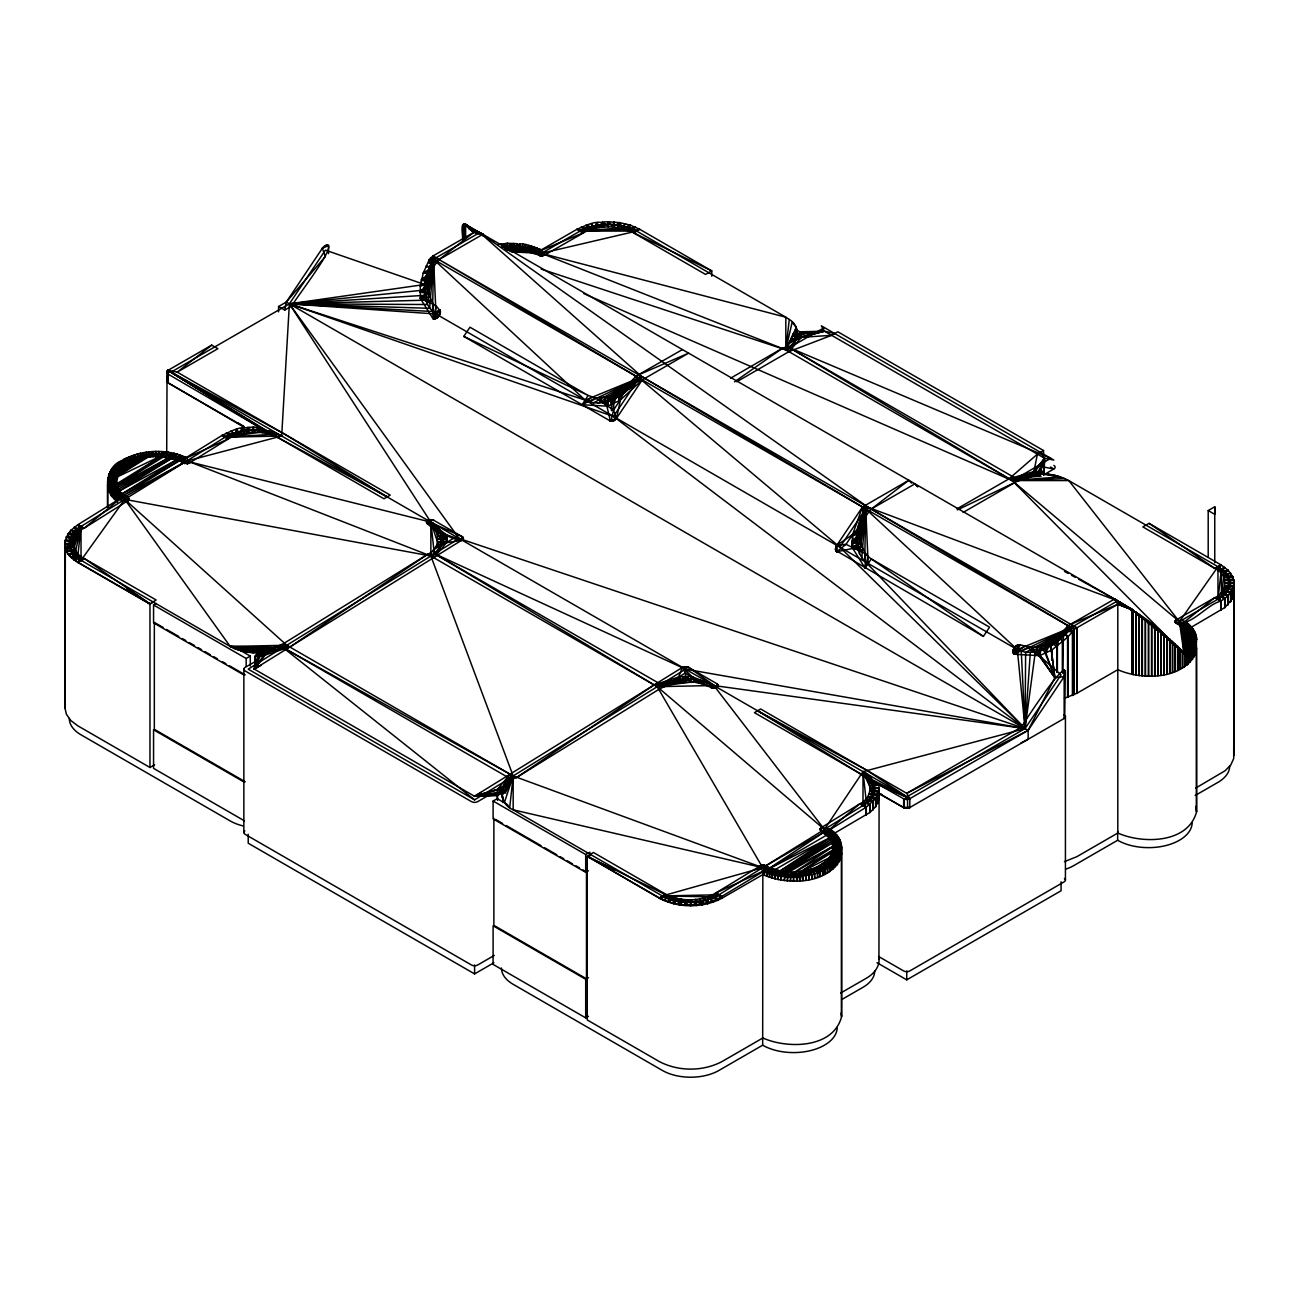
<?xml version="1.0" encoding="UTF-8"?>
<svg xmlns="http://www.w3.org/2000/svg" width="1299" height="1299" viewBox="0 0 1299 1299"><rect width="100%" height="100%" fill="white"/><g stroke="black" fill="none" stroke-linecap="round" stroke-linejoin="round"><path stroke-width="1.5" d="M154.597 764.819L149.97 767.482L77.745 725.784L70.747 720.458L66.395 714.255L64.95 707.955L64.95 544.59L70.195 544.492M906.734 796.888L1025.057 728.577L1017.328 649.614L865.735 508.883L641.787 376.613L639.043 377.993C627.19 393.678 605.383 409.656 585.199 400.124L433.59 259.378L424.627 284.513L325.399 250.122L289.385 303.836L281.672 436.009C264.298 426.884 242.085 427.517 225.068 437.211L81.025 526.452C66.428 532.785 66.005 554.251 81.025 560.324L230.215 646.464C247.589 655.589 269.802 654.956 286.803 645.262L459.148 538.484L1025.057 728.577L1061.072 674.863L1035.271 652.13L1025.625 652.407L1017.328 649.614L435.993 313.985C417.693 301.53 423.036 271.864 435.993 257.803L479.737 232.553L868.138 507.292L1071.188 627.498L1117.66 600.852L1129.221 608.208M77.583 558.05L81.025 526.452L69.643 546.765L69.643 540.514L81.025 526.452L81.025 560.324L124.753 499.368L430.862 556.021L657.213 686.7L824.41 829.412C867.618 863.51 786.431 887.948 762.675 867.667L513.17 775.958L282.873 647.422L230.215 646.464L124.753 499.368C110.61 493.62 107.46 473.372 120.986 465.058M149.97 767.482L149.97 603.824L84.208 558.473C70.584 553.033 70.974 533.84 84.208 528.173L128.926 500.066M166.694 453.676L167.019 380.104L166.71 381.305M590.331 854.807L587.245 856.593L587.245 1019.959L659.275 1061.543C678.435 1071.626 702.873 1071.626 722.033 1061.543L762.838 1037.982C787.779 1049.105 833.341 1048.423 841.557 1016.76L841.557 853.411C833.309 885.057 787.811 885.756 762.838 874.617L722.033 898.177C702.873 908.277 678.435 908.277 659.275 898.177L587.245 856.285L593.432 852.469L665.348 893.988C680.871 902.188 700.762 901.62 715.96 892.916L761.376 865.199M685.515 666.647L688.6 667.394L716.886 683.729L716.886 687.285L712.014 687.934L703.327 684.183L694.738 682.235L676.292 682.625L682.43 667.394L683.842 666.842M1183.162 624.121L1184.087 654.063C1197.077 645.895 1192.563 626.914 1179.395 621.653L1012.197 480.565L785.83 349.869L785.83 317.2L636.64 231.076C619.347 221.983 597.345 221.983 580.052 231.076L541.472 253.337L511.384 251.892M835.679 550.37L983.375 636.396L989.562 627.19L871.337 558.943L865.053 568.085L852.582 548.113L852.582 534.538L862.487 507L908.78 480.273L911.671 483.114M1065.635 634.123L1071.188 627.498L1030.318 652.65L1025.057 728.577L685.515 669.164L513.17 775.958C498.443 782.307 498.004 803.708 513.17 809.813L662.36 895.953C679.734 905.094 701.947 904.445 718.948 894.767L863.007 805.51L863.007 771.638L1025.057 728.577L1035.271 652.13L1071.188 627.498C1062.29 639.189 1049.933 649.127 1035.271 652.13M1064.433 861.627L1076.806 856.707L1117.806 833.032L1117.806 604.327L1114.574 599.066L1068.087 625.712L1059.27 635.243L1045.63 644.288L1031.991 647.714L1019.504 644.71L1016.159 645.798M1117.806 833.032C1142.795 844.171 1188.26 843.473 1196.541 811.826L1196.541 648.461C1188.309 680.108 1142.763 680.806 1117.806 669.683L1076.806 693.341L1064.433 698.277M1195.6 788.136L1225.054 770.778L1230.786 764.965L1233.709 758.486L1234.05 592.117L1232.459 598.742L1225.054 607.412L1190.501 627.709M1013.707 653.787L1013.512 649.175M806.111 880.072L806.176 870.541C818.354 868.008 834.802 859.386 832.497 844.642C832.318 836.767 822.251 834.77 820.14 828.973M1060.942 638.653L1071.188 627.498L1025.625 652.407L1025.057 728.577L864.696 560.989L865.735 508.883L868.138 507.292L1117.66 600.852L1120.826 603.386M436.042 318.482C442.699 315.348 439.143 306.694 433.428 304.323C424.854 290.911 428.508 270.403 439.192 259.524L482.822 234.34L484.089 236.028L466.179 225.263C459.229 220.099 463.499 237.279 462.574 239.633M435.603 318.661C427.744 321.324 442.342 303.544 440.199 313.286M1184.818 625.468L1184.087 654.063L1186.328 652.066M166.873 371.482L167.977 370.377L177.232 372.147L390.22 495.114L387.134 496.9L278.684 437.99C263.161 429.774 243.254 430.342 228.056 439.046L189.573 462.899L186.325 457.508C166.012 448.48 141.104 449.47 121.765 460.577C101.566 468.225 104.326 501.69 127.838 501.138L127.935 497.517C106.81 488.375 119.281 461.518 138.246 459.521C154.695 453.205 171.955 458.401 187.397 463.646M109.278 476.408L109.278 473.697L118.42 473.469L111.211 470.254L119.329 472.008L111.308 470.092L120.385 470.579L112.623 468.354L121.603 469.199L115.611 465.188L122.95 467.867L117.446 463.613L126.084 465.367L119.622 461.989L127.838 464.198L123.86 459.359L129.721 463.11L126.279 458.109L131.702 462.087L128.828 456.956L133.797 461.145L129.072 456.858L135.973 460.284L131.735 455.819L138.246 459.521L137.109 454.114L140.584 458.839L137.385 454.049L142.987 458.238L143.052 452.766L145.456 457.751L146.121 452.279L147.956 457.345L149.206 451.89L150.489 457.037L152.34 451.646L153.055 456.826L152.632 451.63L155.62 456.728L155.766 451.5L158.186 456.728L158.9 451.5L160.751 456.826L164.843 451.841L163.284 457.021L167.912 452.198L165.785 457.313L170.916 452.669L168.253 457.703L173.871 453.27L170.656 458.206L174.131 453.335L172.994 458.791L176.989 454.049L175.268 459.456L182.185 455.738L177.443 460.236L182.412 455.819L179.538 461.08L228.056 439.046L222.194 435.311L186.325 457.508L181.519 462.022M793.397 881.047L793.543 872.051L806.176 870.541L811.794 874.73L820.335 871.824L829.558 866.79L837.855 858.688L841.167 851.202L841.557 847.614L832.838 847.711L841.557 847.435C841.476 836.978 830.629 825.125 820.254 828.713M862.974 775.584L878.562 784.32L870.346 788.428L879.082 788.412L875.591 798.625L866.287 807.166L830.434 829.379L821.228 831.263L821.325 827.642L859.808 803.789C873.042 798.138 873.431 778.929 859.808 773.49L757.528 710.748L754.443 712.664L878.562 784.32L909.82 798.674L1028.142 730.363L1064.157 676.649C1073.153 647.389 1020.056 727.749 1021.972 726.791L906.734 793.332L760.629 708.978L757.528 710.748L866.092 769.869L909.82 798.674L909.82 807.588L903.958 807.751L878.66 793.38L882.33 795.053M1175.059 621.36L1175.692 622.984M1181.181 652.066C1192.336 644.418 1187.676 627.985 1176.196 623.374L1176.309 619.867L1214.792 597.654C1228.172 592.49 1228.172 573.573 1214.792 568.426L1149.03 523.335L1142.86 526.907L1214.792 568.426L1221.255 565.033L1228.253 570.375L1232.605 576.561L1234.05 582.878L1234.05 755.466M682.43 349.577L635.942 376.207L627.125 385.754L613.485 394.782L613.209 409.867M909.154 807.897L1064.157 718.477L1064.157 670.268L1065.342 672.021L1064.157 676.649L1054.885 677.688L1045.338 653.446L1045.63 644.288L1045.922 653.186L1054.885 677.688L1028.142 730.363L1028.142 739.261L1020.998 742.979M436.464 318.255L432.908 318.596L433.428 304.323L420.438 298.608L420.259 286.218L423.198 273.277L429.271 259.621L432.713 256.13L473.713 232.456L483.748 235.346L466.179 225.263M427.176 520.818L462.233 536.698L462.233 540.27C457.865 543.112 408.552 518.204 433.947 520.363L462.525 536.877L463.321 539.215L254.393 669.034L255.481 655.443L263.161 649.971L276.33 647.032L283.815 643.427L427.663 554.3C442.91 547.496 438.77 528.271 427.436 520.607M835.566 549.98L836.767 545.369L862.487 507L871.337 509.013L914.967 483.829L917.841 486.687M253.662 426.981L253.37 432.21C245.511 422.159 231.401 431.349 222.194 435.311L231.677 437.081L226.578 432.94L235.541 435.441L236.126 429.433L239.73 434.126L241.614 428.183L244.147 433.135L242.166 428.085L248.71 432.502L247.865 427.306L259.93 427.16L384.033 498.816L387.134 496.9L284.757 434.223L167.977 370.377L166.71 372.504M717.405 686.944L692.075 676.649L685.791 676.47L685.515 681.715L683.469 676.6L680.855 681.991L678.955 676.925L685.515 672.866C687.236 675.009 724.079 696.264 716.886 683.729M1012.976 651.578L1014.633 647.308L1017.88 644.889M1062.874 673.207L1063.459 631.2L1072.422 631.769L1074.273 629.284L1117.806 604.327C1145.637 613.16 1166.096 636.526 1187.221 655.865L1187.221 664.779M427.582 523.935L428.378 520.071M107.606 484.933L108.499 479.688M498.037 244.407L504.191 243.692L505.473 248.677C519.389 244.618 531.794 256.098 544.557 255.124L586.645 231.076L599.115 227.536L608.338 226.822L608.63 221.788L619.558 222.616L630.275 225.133L639.514 229.176L711.755 270.874L711.755 276.216M1187.221 655.865L1194.041 648.298L1196.541 639.546L1187.806 639.465L1196.541 639.384C1197.093 629.398 1183.373 615.645 1175.043 621.848C1189.77 628.619 1206.933 603.824 1221.06 601.161L1228.253 595.705L1233.628 586.547L1234.05 583.202L1225.314 583.04L1233.709 579.857L1233.709 595.121M864.696 560.989C850.813 546.603 855.895 520.704 868.138 507.292M983.375 636.396L871.337 558.943C855.051 547.999 859.435 521.24 871.337 509.013L908.78 480.273M436.902 317.995L438.818 316.144L435.181 318.791L439.419 315.219L439.793 310.006L439.419 315.219L434.353 318.921M861.789 557.823L865.735 508.883L839.852 547.139L1025.057 728.577L1021.274 651.384L1071.188 627.498L1055.99 642.664M158.186 456.728L158.624 451.5M501.479 793.251L497.273 795.67L474.59 796.303L254.393 669.164L255.481 656.076L258.29 654.452M796.547 880.998L796.547 877.166L793.543 872.051L790.977 872.051L790.555 880.998M1043.99 474.687L1044.607 460.073M1186.328 626.865L1184.087 654.063L1187.676 650.62M1150.281 624.105L1148.673 621.62L1148.527 623.309L1148.381 621.393L1145.945 621.312M463.499 538.728L462.996 537.299L462.525 540.075L462.233 536.698L462.525 540.075L463.191 539.442M536.503 254.117L541.31 249.879L577.178 229.176L583.04 232.911L534.506 253.175L537.396 248.158L532.428 252.315L537.153 248.077L530.236 251.519L534.474 247.119L527.979 250.821L529.099 245.592L525.624 250.22L526.16 244.943L523.221 249.684L525.9 244.894L520.769 249.262L520.103 244.001L518.269 248.921L519.827 243.968L515.719 248.677L516.726 243.676L513.592 243.498L513.17 248.531C518.853 238.707 532.769 247.297 541.31 249.879L544.557 255.124L539.507 255.594L544.557 255.124L543.161 255.659M1065.342 716.204L1064.157 714.905L1065.424 716.691L1064.157 718.477L1065.424 716.691L1064.433 715.099M717.178 683.907L716.512 687.496M611.439 410.711L611.439 404.638L608.841 396.601L595.673 397.997L588.171 395.464L582.114 404.72L607.412 406.165L608.841 396.601L613.485 394.782L613.778 409.623M868.17 511.757L862.487 507L863.51 522.214L852.582 534.538L846.022 544.33L836.767 551.75L835.484 549.136L835.566 548.227L836.767 551.75L862.016 546.554M707.906 903.666L708.475 896.521L717.438 899.038L769.625 867.7L780.926 871.077L790.977 872.051L793.397 877.28L811.794 874.73L811.794 878.968M1072.877 695.338L1072.877 631.2L1067.323 626.751L1072.422 631.769L1067.567 637.289L1051.703 650.101L1039.557 655.654L1014.243 654.225L1013.999 648.217L1016.581 645.506M129.023 499.823L127.935 497.517L118.745 499.401L77.94 524.682L70.747 530.479L65.372 540.092L64.95 707.955M685.791 676.47L678.955 676.925L671.875 683.615L660.201 688.551L434.304 553.585C446.661 545.921 443.787 527.475 430.862 522.149L186.488 461.113C163.853 449.519 130.387 451.143 114.28 472.706L141.591 455.803C131.118 458.547 120.255 463.175 114.28 472.706M717.633 686.733L716.886 687.285L688.6 667.394L682.43 667.394L474.59 796.157L497.598 789.289C510.361 800.947 504.71 780.147 516.352 777.679L654.128 684.914L678.955 676.925L672.281 683.534M124.753 499.368L286.803 645.262L513.17 775.958L509.711 807.54L504.499 802.23L501.787 796.255L501.787 790.003L513.17 775.958L430.862 556.021L430.862 522.149L289.385 303.836L171.062 372.147M64.95 544.265L65.372 540.092L73.978 540.757L66.395 536.99L66.395 537.948L68.214 533.662L76.397 535.334L66.541 536.666L66.541 537.64M64.95 707.614L65.372 704.285M541.18 269.088L785.83 349.869L789.289 319.473L785.83 317.2L541.472 253.337C529.586 246.729 515.459 245.024 502.08 246.453M1043.568 455.917L1043.568 450.558L837.79 331.765L831.62 335.321L801.402 337.334C788.818 325.74 794.257 345.924 782.648 348.148L734.552 381.825M789.289 319.473C801.824 326.698 798.463 344.836 785.83 349.869L541.472 253.337L636.64 231.076L580.052 231.076L608.338 224.305L628.359 227.39L580.052 231.076L632.71 229.079M879.082 797.05L875.802 806.533L870.086 812.346L833.828 833.633M583.641 293.542L1012.197 480.565C1029.49 471.472 1051.492 471.472 1068.785 480.565L1217.975 566.705L1224.34 571.479L1221.417 597.102L1179.395 621.653L1183.811 652.163M1228.334 589.015L1229.698 583.04L1224.34 571.479C1232.67 578.477 1230.299 591.727 1221.417 597.102L1221.417 568.978L1217.975 599.375L1217.975 566.705L1179.395 621.653L1068.785 480.565L1012.197 480.565L789.289 347.612L794.501 342.384L797.554 333.534L796.19 327.559L792.195 321.99L785.83 349.869L794.501 342.384L796.19 327.559L785.83 349.869M803.058 880.495L803.708 871.044L806.111 876.013M668.222 902.156L668.953 895.807L659.486 897.982L587.245 856.285L665.348 894.556M790.263 880.982L790.977 872.051M427.306 523.741L428.751 519.941M859.467 554.024L865.735 508.883L861.789 516.417M1187.676 628.326L1184.087 654.063L1188.845 649.11M513.884 243.514L513.17 248.531C514.209 242.328 502.648 240.948 503.346 247.183M607.412 406.165L608.841 396.601L606.925 406.278L610.4 421.055L613.063 421.152L616.57 418.246L642.291 379.876L688.6 353.149L638.799 374.762L642.291 379.876L620.045 400.287L607.981 405.986M260.563 656.109L261.083 651.968L258.111 650.247L265.077 655.037L289.888 647.048L427.663 554.3L433.947 557.791L446.418 542.673L452.978 538.614M244.894 427.68L167.425 382.458L167.977 370.377L211.705 345.128L217.875 348.684L177.232 372.147L211.705 345.128M253.078 426.998L253.37 432.21L258.874 427.079L167.977 374.063L166.694 372.245L167.977 370.377L259.93 427.16L258.014 432.291L258.874 427.079L167.977 370.377L166.71 371.985M691.019 676.568L690.159 681.796L687.561 676.503L685.515 681.715L685.222 676.487M685.141 905.468L686.002 899.671L679.442 904.348L668.725 901.977L659.486 898.291L663.269 897.528M613.859 221.983L612.998 227L608.338 226.822C600.511 216.998 586.499 225.49 577.178 229.176L586.645 231.076L581.562 226.984L590.525 229.582L586.401 225.133L594.698 228.397L596.582 222.697L599.115 227.536L602.265 222.032L603.694 227L602.833 221.983L608.63 221.788L612.998 227L630.047 231.076L711.755 270.874L705.568 274.43L633.652 232.911L639.514 229.176L630.047 231.076L635.13 226.984L626.167 229.582L630.275 225.133L621.977 228.397L620.11 222.697L617.561 227.536L619.558 222.616L612.998 227L614.411 222.032M1057.386 672.07L1057.386 646.301L1059.27 635.243L1062.874 641.82M717.438 684.118L716.155 687.658M1056.834 672.314L1056.834 646.707L1050.29 641.836L1054.885 677.688L1039.07 655.784L1027.818 647.487L1014.243 654.225L1014.633 647.308L1019.504 644.71L1015.363 646.496L1019.504 644.71L1017.442 645.051M129.088 499.563L127.838 501.138L127.935 497.517M821.228 831.263L821.325 827.642L820.075 829.217M161.742 451.614L160.751 456.826L162.034 451.63M793.397 877.28L790.263 877.28L788.412 871.954L787.421 880.819M278.571 311.857L278.571 306.515L284.757 310.071L286.3 302.05L322.298 248.353L325.822 245.43M463.775 336.409L588.171 395.464L469.962 327.202L463.775 336.409L610.4 421.055L616.57 418.246L622.708 389.31M857.795 549.656L865.735 508.883L859.467 522.344M1031.991 647.714L1039.07 655.784L1040.986 646.09L1045.338 653.446M1175.222 620.89L1175.043 621.848L1176.309 619.867L1175.027 621.604M1188.845 629.82L1184.087 654.063L1189.852 647.568M1043.568 450.558L1037.398 454.13L1033.923 471.586L1031.26 477.025L1018.789 480.581L957.428 509.89M611.439 404.638L613.485 394.782M74.66 555.501L81.025 526.452L70.666 549.802M430.83 552.059L433.947 557.791L433.428 549.688L446.418 542.673L446.937 538.906L438.201 538.923L446.596 542.04L437.893 541.715L446.418 542.673L462.233 540.27L435.62 531.064M660.201 688.551L516.352 777.679L510.085 774.172L497.598 789.289L497.095 794.079M863.007 805.51C877.507 799.112 878.156 777.728 863.007 771.638L824.41 829.412L713.801 685.515C697.742 676.958 677.623 677.169 661.159 684.557L434.304 553.585L430.862 522.149L437.211 526.972M427.079 523.529L427.777 520.363L429.141 519.827M796.19 339.526L797.554 333.534M841.135 857.015L841.167 851.202L832.497 850.78L840.664 853.07L840.615 858.818M1013.301 653.17L1013.999 648.217L1013.317 649.662M799.957 880.803L801.207 871.434L803.058 876.5M244.309 426.916L167.425 382.458L167.977 370.377L909.82 798.674L906.296 799.502M787.145 880.803L788.412 871.954M856.772 544.817L865.735 508.883L868.138 563.474M1189.852 631.363L1184.087 654.063L1190.696 645.993M515.719 248.677L517.002 243.692M717.665 684.329L715.781 687.788M421.363 283.75L421.509 279.171L429.872 277.97L421.363 279.821L428.962 283.117L419.918 291.772L428.654 288.069L419.918 292.356L428.962 292.746L420.438 298.608L432.908 318.596L436.026 307.149M868.17 556.654L865.053 568.085L865.572 553.829L846.022 544.33L836.767 545.369L836.767 551.75L835.501 549.574M258.014 432.291L259.443 427.111L167.977 370.377L166.873 372.992L166.873 381.792M691.588 676.6L690.159 681.796L692.075 676.649L682.43 667.394L685.515 672.866L685.515 678.127M324.961 245.836C343.391 238.61 288.427 307.311 292.47 305.622L284.757 310.071M611.066 421.314L613.485 410.078L620.045 400.287L627.125 385.754L642.291 379.876L635.179 377.246M283.815 643.427L289.888 647.048L276.33 647.032L265.077 655.037L261.083 651.968L258.225 655.492L254.393 669.034L265.077 655.037L271.751 648.445M261.164 665.267L254.393 669.164L256.033 663.594M1043.503 470.904L1044.607 467.202L1053.862 468.988A4.368 2.517 0 0 0 1053.862 465.415M856.431 539.572L865.735 508.883L857.795 528.238M426.868 523.302L427.777 520.363L429.547 519.746M1190.696 632.954L1184.087 654.063L1191.329 644.385M702.418 904.754L704.302 897.836L707.906 902.529L717.438 899.038L717.438 900.483M260.563 655.378L254.393 669.034L264.022 655.167L261.083 651.968L258.793 655.475L254.393 669.034L264.59 655.102L255.481 655.443L255.481 660.103M72.354 552.741L81.025 526.452M167.019 371.238L167.214 373.463M504.499 802.23L513.17 775.958L504.499 783.898L509.711 778.377L282.873 647.422L248.223 669.164L474.59 799.859L509.711 778.377M836.832 851.04L835.712 854.417C820.676 865.426 804.812 878.335 785.034 874.341L836.832 844.22L835.712 840.891L782.242 874.016L836.832 844.22L837.206 847.614L796.401 874.552L812.849 871.564L822.332 867.57M866.449 803.074L873.35 794.55L874.714 788.331L863.007 771.638L866.449 803.074L871.678 797.554M836.767 551.75L835.679 547.74L836.475 545.824L836.767 551.75L835.484 549.136M257.949 664.747L254.393 669.164L256.276 663.594M796.823 880.982L798.674 871.743L799.957 876.89M497.517 790.409L497.598 789.289L510.604 782.274L510.085 774.172L513.186 779.903M1208.2 510.556L1214.76 506.772L1214.76 514.355L1208.2 510.556L1208.2 556.946M1229.698 583.04L1226.646 591.873L1221.417 597.102L1229.698 583.04L1228.334 577.065L1224.34 571.479M717.844 684.557L716.886 687.285L715.392 687.902M856.772 534.003L865.735 508.883M163.284 457.021L165.135 451.873M1191.329 634.545L1184.087 654.063L1191.8 642.761M613.778 403.68L618.145 392.347L620.045 400.287M1045.922 653.186L1050.29 641.836L1054.885 677.688L1039.557 655.654L1040.986 646.09L1040.126 655.475L1054.885 677.688M679.442 904.835L681.439 899.931M1013.058 650.637L1013.999 648.217M426.722 523.059L427.777 520.363L429.953 519.681M1131.153 610.53L1131.754 609.004L465.627 224.402L465.627 238.269M425.65 278.733L433.59 259.378L435.993 313.985L289.385 303.836L459.148 538.484M781.251 880.121L781.251 876.581L783.378 871.467L780.975 876.549L780.975 880.072M835.679 547.74L836.475 545.824M462.671 224.938L462.688 240.64M769.414 877.296L769.414 873.902L771.72 868.544L766.751 872.96L766.751 876.322M1191.8 636.185L1184.087 654.063L1192.076 641.121M522.88 244.374L520.769 249.262L523.156 244.407M717.99 684.784L716.886 687.285L714.986 687.999M439.533 548.064C446.353 538.647 439.939 527.15 430.862 522.149L439.533 548.064L434.304 553.585L685.515 669.164M1194.869 655.638L1194.934 646.561L1186.474 645.343L1194.041 648.298L1193.943 657.375M427.322 272.839L433.59 259.378L432.551 311.5L289.385 303.836L613.485 416.459L1025.057 728.577L713.801 685.515L657.213 686.7L762.675 867.667L776.834 873.025L833.877 837.693L779.514 873.577L834.884 839.268L782.242 874.016M258.517 650.263L263.161 649.971L265.077 655.037L267.74 649.338M165.785 457.313L168.188 452.231M257.787 664.763L254.393 669.164L257.478 662.636M504.467 243.676L505.473 248.677L507.308 243.514L508.023 248.531L510.458 243.449L510.604 248.482L510.734 243.449L513.592 243.498M426.608 522.815L427.777 520.363L430.391 519.649M1192.076 637.825L1184.087 654.063L1192.173 639.465M1065.099 674.749L1064.157 676.649L1065.342 673.791L1064.157 670.268L1065.099 671.291M678.89 904.754L681.439 899.217M183.5 463.077L189.573 462.899L183.5 463.077L186.325 457.508M761.782 865.134L765.663 865.702L762.838 871.272L762.675 1045.192L718.948 1070.441A40.009 23.106 0 0 1 662.36 1070.441L513.17 984.317A40.009 23.106 0 0 1 501.446 967.982M429.644 266.928L433.59 259.378L429.644 308.318L289.385 303.836L585.199 400.124L639.043 377.993L435.993 257.803L1073.932 626.102M462.525 540.075L462.785 537.088M541.537 255.871L544.557 255.124L538.484 255.189L541.31 249.879M718.087 685.028L716.886 687.285L714.564 688.064M766.751 872.96L769.625 867.7L764.25 865.199L759.59 865.881L762.838 871.272L766.995 873.042L778.247 876.111L790.263 877.28M501.787 796.255L513.17 775.958L513.17 809.813L762.675 867.667L826.375 830.629L832.691 836.166L776.834 873.025M426.527 522.555L427.777 520.363L430.813 519.632M153.055 602.346L149.97 604.132L77.745 562.418L81.041 556.378C70.925 561.395 65.421 552.286 64.95 543.908L73.686 543.55L65.291 540.433L73.978 540.757M168.253 457.703L171.192 452.734M1232.459 579.809L1232.459 576.253L1222.603 575.165L1228.253 570.375L1220.54 572.745L1225.054 567.566L1217.959 570.505L1221.255 565.033L1149.03 523.335M433.59 318.856L439.549 309.73L439.89 314.261L439.793 310.006L440.361 311.874M718.152 685.271L716.886 687.285L714.125 688.113M625.063 223.672L621.977 228.397L625.582 223.801M775.308 878.968L775.308 875.51L778.507 870.574L772.434 874.795L772.434 878.221M426.494 522.312L427.777 520.363L431.252 519.632M613.485 416.459L639.205 378.09L641.787 376.613L479.737 232.553L471.44 228.445M69.643 540.514L77.583 528.888L72.354 534.409M525.624 250.22L528.839 245.527M432.908 318.596L439.289 309.503M778.507 870.574L775.048 875.445L775.048 878.903M718.168 685.531L716.886 687.285L713.703 688.129M254.393 669.164L257.608 664.779M1013.041 652.423L1012.993 651.108L1013.48 653.494L1019.877 644.791L1014.633 647.308M673.418 903.666L677.023 898.421L678.89 904.283M426.51 522.052L427.777 520.363L431.674 519.665M278.571 306.515L286.3 302.05L325.399 256.52L322.298 248.353L326.666 245.235M172.994 458.791L176.729 453.984M772.434 874.795L776.169 869.989L769.658 873.967L769.658 877.377M1013.48 653.494L1020.218 644.905L1014.243 654.225L1023.937 646.577M70.666 537.413L77.583 528.888M829.85 862.292L834.884 856.073L807.572 872.977C817.98 870.281 829.119 865.702 834.884 856.073L817.802 869.745L829.85 862.292L826.375 865.069M531.713 246.274L527.979 250.821L531.957 246.339M718.152 685.775L716.886 687.285L713.265 688.113M633.49 384.618L639.043 377.993L589.129 401.894M776.169 869.989L772.191 874.73L772.191 878.156M426.559 521.792L427.777 520.363L432.096 519.73M328.485 253.646L328.485 245.527L322.298 248.353L323.727 246.713M615.547 419.496L610.4 421.055L612.641 421.282L616.262 418.684L610.4 421.055L613.485 420.973M179.506 454.812L175.268 459.456L179.749 454.894M769.658 873.967L773.912 869.323L769.414 873.902M628.797 389.164L639.043 377.993L593.481 402.917M718.087 686.018L712.842 688.08M502.81 786.902L513.17 775.958M426.657 521.532L432.502 519.811M781.251 876.581L785.879 871.759L787.145 877.15M623.845 393.175L639.043 377.993L598.173 403.161M668.222 901.815L672.833 897.268L673.418 903.26M530.236 251.519L534.733 247.2M852.063 547.772L852.063 541.261L861.107 532.622L852.582 534.538L836.767 545.369M771.72 868.544L766.995 873.042L766.995 876.419M717.974 686.262L712.42 688.015M265.077 655.037L272.157 648.347M426.786 521.289L432.908 519.925M767.644 866.758L762.838 871.272L715.96 892.916L721.822 896.667L721.822 898.291M1027.249 477.805L1033.923 471.586L1044.607 458.287L1053.862 460.073L821.325 325.822L824.41 331.164L1044.607 458.287L1043.519 474.947M679.442 904.348L685.141 904.883L690.662 899.752L696.167 904.656L707.906 902.529M626.167 229.582L630.778 225.295M618.714 396.568L639.043 377.993L603.126 402.641M1050.859 646.074L1071.188 627.498L1017.328 649.614M127.838 501.138L129.121 499.319L128.455 497.89L128.78 500.294L128.455 497.89M821.325 827.642L820.042 829.46L820.724 830.889L820.4 828.486L820.724 830.889M1026.843 477.886L1033.923 471.586L1043.519 471.391L1035.839 476.506L1031.26 477.025M322.298 248.353L325.399 245.608L328.485 245.527L324.133 246.388M1037.398 454.13L1009.112 478.779L956.957 508.883M841.135 1012.993L841.557 1016.597L841.557 847.435L832.756 846.169L841.167 843.863L832.497 844.642L840.664 842.028L832.074 843.148L840.615 841.849L831.49 841.655L839.966 840.209L839.966 844.22L839.885 840.047L830.743 840.193L837.969 836.686L829.85 838.781L836.67 834.997L828.778 837.4L836.556 834.851L827.577 836.069L833.552 831.798L826.213 834.786L833.39 831.669L824.719 833.568L859.808 803.789L866.287 807.166L866.287 814.895M668.953 896.375L663.87 900.483M1175.368 620.662L1176.309 619.867L1176.196 623.374M717.811 686.505L712.014 687.934M426.965 521.045L433.281 520.055M71.039 530.171L78.46 532.785L70.747 530.479L68.441 534.474L68.441 533.337L78.46 532.785L73.946 527.508L81.041 530.414L77.745 524.812L84.208 528.173L124.46 495.211L115.773 497.111L115.611 500.359L117.608 501.966M613.485 399.313L639.043 377.993L608.273 401.342M1045.63 648.802L1071.188 627.498L1040.402 650.848M184.734 456.777L179.538 461.08L184.961 456.875M1196.103 652.082L1196.103 635.763L1187.059 635.049L1194.934 632.369L1186.474 633.603L1194.041 630.632L1185.727 632.175L1192.937 628.943L1184.818 630.794L1192.823 628.781L1183.762 629.43L1191.524 627.141L1182.545 628.131L1188.52 624.137L1181.181 626.865L1188.374 624.007L1179.687 625.663L1214.792 597.654L1221.255 601.031L1221.255 609.945M591.792 397.088L582.114 404.72L595.673 397.997L613.485 410.078L616.57 418.246M775.308 875.51L780.926 871.077L780.975 876.549M462.98 224.532L463.012 240.299M539.718 249.116L534.506 253.175L539.946 249.229M862.016 527.475L852.582 534.538L852.404 547.723M668.953 895.807L663.416 900.272M678.955 676.925L667.686 684.946L654.128 684.914L663.821 686.57M630.047 231.076L635.584 227.179M1064.693 718.087L1065.342 672.021L1064.157 670.268M852.176 547.675L852.176 543.632L860.799 537.575L852.063 541.261M863.51 550.435L852.582 548.113L861.107 542.235L852.176 543.632M659.486 897.982L665.348 893.988L659.275 898.177M433.947 318.905L439.419 315.219M124.753 462.412L141.591 455.803L113.451 474.362L144.319 455.235L112.802 476.051L147.112 454.796L112.347 477.74L149.921 454.455L112.055 479.445L112.802 486.232L164.145 454.439L158.478 454.114M113.451 487.888L166.922 454.764L172.329 455.754L113.451 487.888L164.145 454.439L155.62 454.114M771.72 871.629L832.691 836.166L766.978 869.827L826.375 830.629M836.832 844.22L790.685 874.665L837.206 847.614M421.509 279.171L431.365 272.725L423.409 272.628L433.428 267.464L428.914 260.255L436.026 262.268L429.271 259.621L429.271 263.632M420.34 298.153L428.962 292.746L420.259 297.601M113.971 495.406L121.603 492.711L114.117 495.552L114.117 498.946L113.971 495.406L120.385 491.379L111.308 492.256L119.329 489.999L111.211 492.094L111.308 495.698L115.611 500.359M852.485 547.658L861.107 542.235L852.404 547.106M116.472 492.613L174.927 456.404L179.879 458.011L119.329 495.52L116.472 492.613L179.879 458.011M430.862 556.021L182.201 458.953L120.986 496.868L186.488 461.113L281.672 436.009L225.068 437.211C241.679 430.034 260.596 426.397 277.726 434.028L225.068 437.211L268.682 431.089L248.141 429.904L229.014 435.051L238.058 431.739M77.745 562.11L84.208 558.473L156.14 599.992L149.97 603.824L77.94 562.24L71.039 557.027L78.46 554.705M481.344 792.39L474.59 796.303L497.273 795.037L506.123 790.247L497.598 789.289L508.542 784.823M613.924 420.762L612.641 421.282M1157.75 675.577L1157.75 628.927L1156.191 629.463L1154.925 626.621L1153.658 627.401L1156.191 629.463L1158.026 629.154L1158.026 675.561M633.652 232.911L639.725 229.29M789.289 347.612L1016.127 478.568L1050.777 458.287L789.289 347.612L824.41 327.608M114.28 489.512L172.329 455.754L115.286 491.087L174.927 456.404M119.329 495.52L182.201 458.953M122.804 498.15L186.488 461.113M766.978 869.827L829.85 833.26M244.423 675.285L153.558 622.838L153.558 605.009L156.302 603.434M793.169 333.534L801.483 337.042L824.41 331.164L801.727 331.781L792.877 336.23L801.402 337.334L824.41 331.164L834.705 333.534M730.59 378.204L782.648 348.148L788.915 351.656L831.62 335.321M153.558 605.009L246.16 658.479L250.285 656.109L250.285 665.997M736.777 381.76L788.915 351.656L801.402 337.334L801.727 331.781M255.107 661.629L245.138 667.394A4.368 2.517 0 0 0 245.138 670.95L471.505 801.645A4.368 2.517 0 0 0 477.675 801.645L487.645 795.881M963.111 512.456L1015.185 482.4L1009.112 478.779L1033.923 471.586L1040.889 476.343L1034.41 471.521L1044.607 458.287L1040.483 452.344M1043.893 474.736L1053.862 468.988L1050.518 467.055M588.447 870.752L585.703 872.327L493.1 818.873L493.1 801.045L497.225 798.674L507.698 804.731M493.1 801.045L585.703 854.515L588.447 852.923M494.286 955.414L477.675 965.011A4.368 2.517 0 0 1 471.505 965.011L245.138 834.315A4.368 2.517 0 0 1 244.845 830.938M248.223 834.315L248.223 843.23L474.59 973.909L493.88 962.77M588.447 1016.289L585.703 1017.88L493.1 964.41L493.1 925.797L585.703 979.267L588.447 977.676M840.615 993.069L866.092 978.374C873.561 974.25 880.722 966.212 878.741 957.071M841.947 999.434L863.007 987.289A40.009 23.106 0 0 0 874.714 970.938M1192.173 822.429A43.646 25.201 0 0 1 1165.235 845.714A43.646 25.201 0 0 1 1117.66 840.258L1073.932 865.507A40.009 23.106 0 0 1 1065.635 869.177M1195.177 795.508L1217.975 782.339A40.009 23.106 0 0 0 1229.698 766.004M876.987 962.689L906.734 979.852L1061.072 890.757L1061.072 881.842M1214.792 568.426L1221.06 564.919M77.745 562.418C72.354 558.732 58 548.73 73.978 546.327L73.978 547.106M189.573 462.899L184.166 463.37L189.573 462.899L187.803 463.581M81.041 556.946L74.287 560.145M1233.709 579.857L1225.022 580.344L1232.605 576.561L1232.605 580.133M117.608 498.605L124.46 495.211L117.446 498.475L117.446 501.836M831.555 830.175L824.719 833.568L831.733 830.305M852.063 541.862L860.799 537.575M111.211 492.094L118.42 488.586L110.106 490.356L111.308 495.698M119.329 466.487L141.591 455.803M1217.959 570.505L1224.713 567.306M1186.523 622.53L1179.687 625.663L1186.701 622.659M81.041 556.378L73.946 559.885M115.773 500.488L115.773 497.111L122.95 493.993L114.117 495.552M110.106 490.356L117.673 487.125L109.213 488.57L110.204 494.01M1117.806 604.327L1070.944 624.267L1074.273 629.284L1074.273 694.624M765.663 865.702L759.59 865.881L762.188 865.085M878.952 959.068L879.082 788.071L878.741 784.953L870.038 785.651L878.66 784.612L903.958 798.966L908.391 799.275L909.82 798.674L906.734 793.332L1028.142 730.363L286.3 302.05M118.745 499.401L126.084 496.364M66.395 550.89L65.291 547.025L73.686 543.55L64.95 543.567M823.079 832.415L830.434 829.379M435.49 547.139L446.418 542.673L436.984 544.476M115.773 497.111L122.95 493.993M435.62 546.895L446.418 542.673M508.396 785.067L497.598 789.289L507.032 787.503M1176.975 646.886L1012.197 480.565L1025.171 475.564L1035.271 473.989M685.937 666.663L682.738 667.215L688.6 667.394L682.738 667.215L687.577 666.955M835.062 833.227L827.577 836.069L835.208 833.373M1178.063 624.51L1185.402 621.734M790.458 341.41L801.402 337.334L791.968 338.86M109.213 488.57L117.089 485.647L108.028 485.079L116.666 484.137L107.72 483.212L116.423 482.611L107.606 481.344L107.606 507.13L107.606 485.095L109.213 492.11L109.278 488.733L117.673 487.125M71.039 557.027L76.609 555.371M1220.54 572.745L1227.961 570.082M790.604 341.182L801.402 337.334L788.396 343.829L788.915 351.656L785.814 346.07M420.259 286.218L428.962 283.117L420.34 285.585M852.404 535.708L861.107 532.622L852.485 535.091M1190.03 625.533L1182.545 628.131L1190.176 625.68M882.232 794.809L878.562 793.104L903.649 807.588L909.82 807.588L904.672 808.027L907.579 808.27L907.579 799.437L904.672 799.242L909.82 798.674L859.808 773.49M908.391 799.275L909.82 798.674L878.66 784.612M583.982 229.079L593.026 226.058L603.126 224.5L583.982 229.079L608.338 224.305M1016.127 478.568L1025.171 475.564L1040.483 473.794L1060.487 476.895L1012.197 480.565L1040.483 473.794M112.623 493.929L120.385 491.379L112.493 493.782L112.623 497.355M229.014 435.051L243.01 430.635M502.875 791.562L497.436 789.922L474.59 796.157L502.875 791.562L497.517 789.581L474.59 796.157L497.095 793.397L502.875 791.562L505.831 793.039M74.611 555.907L70.747 557.092L78.46 554.105L68.441 553.975L74.449 554.576M905.468 808.205L909.82 807.588L903.649 807.588L903.649 798.804L909.82 798.674L903.649 798.804M68.441 553.975L76.397 552.302M1168.158 639.79L1169.879 639.287L1169.879 673.207M675.35 900.873L666.29 897.934L690.662 902.367L662.36 895.953L762.675 867.667M829.85 838.781L837.855 836.524M1183.762 629.43L1191.654 627.287M695.874 902.058L715.018 896.911L662.36 895.953L695.874 902.058L710.667 898.746L701.005 901.344M485.842 795.183L474.59 796.303L482.254 794.241M68.441 554.381L71.624 553.553M1230.559 573.086L1222.603 575.165L1230.786 573.379M485.842 795.02L474.59 796.303L484.137 793.851M474.59 796.303L484.105 793.981M110.204 490.519L118.42 488.586M838.975 838.261L830.743 840.193L839.057 838.423M685.515 679.085L661.159 684.557L670.203 681.244L680.286 679.409L661.159 684.557L690.727 679.182L700.827 680.595L709.871 683.518M690.727 679.182L657.213 686.7L700.827 680.595L713.801 685.515M502.145 247.167L507.747 246.014M683.453 666.955L684.654 666.696M1185.727 632.175L1193.943 630.486M66.541 551.214L74.887 549.753M610.4 421.055L614.752 420.194M831.49 841.655L839.885 840.047M841.135 851.365L832.497 850.78L841.443 849.497L832.756 849.254L841.557 847.614M502.827 247.395L510.604 245.966M186.975 463.694L188.193 463.483L184.166 463.37M1232.459 576.253L1224.113 577.714L1232.605 576.561M631.314 381.695L642.291 379.876M429.872 297.065L420.438 298.608L431.365 300.946M1186.474 633.603L1194.869 632.207M504.077 247.557L513.446 246.014M446.824 542.738L446.824 537.526L438.201 538.923L446.937 538.565L446.418 534.831L427.777 520.363L433.622 520.201M66.395 550.403L74.887 549.039M1194.869 646.723L1186.474 645.343L1195.583 644.953L1187.059 643.898L1196.103 643.167L1187.465 642.437L1196.428 641.365L1187.724 640.959L1196.541 639.546M446.418 541.845L446.418 534.831L437.893 536.146L446.824 537.526M870.038 785.651L878.562 784.32L865.572 777.857M108.564 486.93L117.089 485.647L108.499 486.752L108.564 490.502M504.678 247.849L516.288 246.177M107.72 486.914L107.72 479.282L116.666 478L108.028 477.415L107.996 481.491M289.385 303.836L424.627 295.328L433.59 259.378L425.65 300.166L289.385 303.836L424.286 290.067L433.59 259.378L427.322 304.518L289.385 303.836L424.627 284.513M505.197 248.174L519.113 246.453M65.372 547.35L73.978 546.327L65.291 547.025M832.497 844.642L841.135 843.701L841.557 853.248M504.564 248.629L521.889 246.826M108.028 477.415L117.089 476.473L108.564 475.548L117.673 474.963L109.278 473.697M711.625 687.821L716.886 687.285L707.208 685.661M68.815 547.61L72.257 547.269M1225.022 580.344L1233.628 579.533L1233.628 595.462M116.666 484.137L107.996 484.917L108.028 488.716M759.59 865.881L764.997 865.41M506.935 248.807L524.634 247.297M1196.541 811.826L1196.428 637.582L1187.465 636.51L1196.103 635.763M446.596 535.448L437.893 536.146L446.515 535.107L446.596 542.462M711.267 687.691L716.886 687.285L710.926 687.528M423.198 273.277L431.365 272.725M1187.465 636.51L1196.152 635.925M507.308 249.197L527.297 247.882M542.771 255.757L541.115 255.854L541.959 255.854M839.885 860.571L839.885 855.083L831.49 853.833L840.615 853.232L832.074 852.306L840.664 853.07M696.167 905.468L696.167 904.656L685.141 904.883M67.028 547.512L70.503 547.301M875.591 806.841L875.591 798.625L865.572 799.194L870.086 804.454L870.086 812.346M107.703 483.049L116.423 482.611M841.476 845.73L832.756 846.169L841.443 845.568L841.443 855.213M507.617 249.603L529.911 248.564M1196.541 639.384L1187.724 637.988L1196.428 637.582M71.039 557.368L77.047 557.125M879.082 788.071L870.346 788.428L878.741 791.546L878.66 800.395M1040.483 476.327L1035.839 476.506L1033.923 471.586L1022.67 479.087L1009.112 478.779L1018.789 480.581M1012.197 480.565L1064.839 478.568M255.481 656.076L262.284 656.044M116.342 481.068L107.606 481.344L116.342 481.068L107.703 479.461L116.423 479.526L107.72 479.282M1187.724 637.988L1196.444 637.744M506.902 250.041L532.428 249.343M839.885 855.083L830.743 855.31L837.969 858.525L837.855 864.014M234.161 648.445L243.205 651.384L230.215 646.464L286.803 645.262M662.36 895.953L718.948 894.767M1234.05 582.878L1225.314 583.04L1233.709 586.222L1225.022 585.719L1233.628 586.547L1224.113 588.366L1230.786 592.685L1230.786 601.599M538.484 255.189L544.557 255.124M509.094 250.431L534.847 250.204M433.947 520.363L427.777 520.363L430.83 526.095M832.756 849.254L841.476 849.319M509.257 250.886L537.169 251.178M464.181 224.207L464.246 239.99M1187.724 640.959L1196.444 641.203M511.351 251.389L539.377 252.217M1188.52 663.708L1188.52 654.81L1182.545 650.815L1191.524 651.806L1183.762 649.5L1192.823 650.149L1184.818 648.152L1193.943 648.461L1185.727 646.756L1194.041 648.298M877.637 803.367L877.637 794.972L870.038 791.205L878.741 791.546M107.996 477.577L116.666 478M836.556 865.654L836.556 860.425L828.778 858.201L837.855 858.688L829.85 856.772L837.969 858.525M248.158 652.277L230.215 646.464L278.522 649.24M1187.465 642.437L1196.152 643.005M437.893 541.715L446.515 542.381M870.038 791.205L878.66 791.887M108.499 475.71L117.089 476.473M66.541 550.727L76.397 551.653L68.214 554.072M836.556 860.425L827.577 859.581L833.552 863.591L833.552 868.658M425.731 266.717L433.428 267.464L426.007 266.084M253.289 652.78L230.215 646.464L273.829 650.734M907.579 799.437L904.299 799.112L904.299 807.897L907.579 808.27M468.436 227.731L470.27 228.056M1187.059 643.898L1195.648 644.791L1195.583 653.868M66.395 536.99L74.887 537.997L66.541 536.666M875.802 806.533L875.802 798.317L869.128 793.965L877.637 794.972M117.673 474.963L109.213 473.859L109.213 476.571M831.49 853.833L839.966 854.921L839.966 860.425M258.517 652.877L230.215 646.464L268.877 651.838M436.984 533.434L446.418 534.831L434.223 529.31M869.128 782.924L878.562 784.32L867.635 780.309M623.65 226.058L613.566 224.5L628.359 227.39M1055.795 475.564L1045.711 473.989L1060.487 476.895M869.128 793.965L877.491 795.313L877.491 803.675M110.106 472.04L118.42 473.469L110.204 471.878M289.888 647.048L280.211 645.392L280.211 646.886M829.558 871.661L829.558 866.79L823.079 863.413L831.555 865.296L824.719 862.195L833.39 863.738L833.39 868.787M230.215 646.464L263.729 652.569M852.582 548.113L863.38 550.078M721.822 896.667L712.355 894.881L712.355 896.375M540.693 255.822L539.897 255.692M838.975 856.902L830.743 855.31L839.057 856.739L838.975 862.309M875.802 798.317L867.635 796.644L875.591 798.625M429.271 259.621L436.691 261.164M1228.253 604.62L1228.253 595.705L1222.603 590.915L1230.786 592.685M685.434 902.285L666.29 897.934L680.303 901.782M1184.818 648.152L1192.937 650.003L1192.823 659.064M327.056 245.186L328.485 245.527M68.441 533.337L76.397 535.334M1222.603 590.915L1230.559 592.994L1230.559 601.908M112.493 468.517L120.385 470.579M828.778 858.201L836.67 860.263L836.67 865.507M829.558 866.79L821.325 864.582L825.32 869.421L825.32 874.113M1183.762 649.5L1191.654 651.66L1191.524 660.72M1180.288 669.164L1180.288 648.867L1174.426 645.619L1177.868 646.561L1177.868 670.316M1128.393 608.046L1131.754 609.004L1133.832 611.423M1225.054 607.412L1225.054 598.498L1220.54 593.318L1228.253 595.705M113.971 466.828L121.603 469.199L114.117 466.666M835.062 862.114L827.577 859.581L835.208 861.951L835.062 867.261M1220.54 593.318L1227.961 595.981L1227.961 604.896M1188.374 654.94L1184.656 653.592L1188.374 654.94L1188.374 663.854M833.552 863.591L826.213 860.912L833.39 863.738M435.49 530.82L446.418 534.831M1184.85 653.429L1188.52 654.81M1126.395 606.925L1131.754 609.004L1131.754 674.343M115.773 465.042L122.95 467.867M866.287 807.166L862.974 801.564L870.086 804.454M466.292 225.425L469.085 228.656L482.822 234.34L483.634 236.012M1169.571 640.358L1172.412 641.527L1172.412 672.427M1221.255 601.031L1217.959 595.559L1225.054 598.498M468.939 228.527L482.822 234.34L483.423 235.931M824.719 862.195L831.733 865.166L831.555 870.265M822.657 875.364L822.657 870.768L815.366 867.635L817.672 872.879L817.672 877.296M1169.668 640.439L1172.656 641.755L1172.656 672.346M1177.641 670.43L1177.641 646.35L1170.35 641.771L1175.075 643.963L1175.075 671.469M862.974 801.564L869.729 804.731L869.729 812.622M81.041 530.414L74.287 527.232L74.287 528.693M1217.959 595.559L1224.713 598.758L1224.713 607.672M467.591 227.065L482.822 234.34L483.179 235.817M467.461 226.919L482.822 234.34L479.428 233.755L481.068 234.616M1170.35 641.771L1175.319 644.19L1175.319 671.388M119.427 462.119L126.084 465.367M823.079 863.413L829.736 866.66L829.736 871.532M587.245 856.593L614.492 869.827M1174.166 644.596L1177.641 646.35M1162.556 634.367L1166.762 636.542L1166.762 674.019M432.713 256.13L439.192 259.524L473.713 232.456L469.085 228.656M1173.793 644.434L1177.868 646.561M1174.426 645.619L1180.077 648.672L1180.077 669.277M1064.514 571.43L1068.054 573.395M1071.61 575.343L1075.15 577.308M1078.69 579.273L1117.66 600.852M1214.792 597.654L1221.06 601.161L1221.06 610.059M432.908 256.017L439.192 259.524L430.505 257.592L1074.273 629.284M865.053 505.506L871.337 509.013M859.808 803.789L866.092 807.296L866.092 815.009M121.57 460.707L127.838 464.198L121.765 460.577M77.94 524.682L84.208 528.173M795.41 329.264L802.392 333.307M878.562 956.47L903.649 970.938A4.368 2.517 0 0 0 909.82 970.938L1064.157 881.842A4.368 2.517 0 0 0 1064.433 878.465M234.551 647.032L250.285 656.109M163.073 627.433L154.337 622.383L154.337 729.324L245.186 781.771M166.564 629.447L178.791 636.51M182.298 638.523L185.789 640.553M189.281 642.567L194.525 645.587M198.016 647.616L201.507 649.63M204.998 651.643L210.243 654.664M213.734 656.693L217.242 658.707M222.47 661.727L225.977 663.757M229.468 665.77L245.186 674.847M495.617 819.425L502.616 823.469M506.107 825.482L541.05 845.665M544.541 847.679L556.784 854.742M560.275 856.755L563.766 858.769M567.257 860.799L572.502 863.819M575.993 865.832L579.484 867.846M582.991 869.875L586.482 871.889L586.482 978.813L493.88 925.359L493.88 818.419M244.423 782.225L153.558 729.762L153.558 768.375L244.423 820.838M1179.443 649.273L1182.577 651.108L1182.577 667.93M275.063 436.155L259.93 427.16L262.593 432.746M576.967 229.29L583.04 232.911M638.799 374.762L644.872 378.382M221.983 435.425L228.056 439.046M715.96 892.916L722.033 896.537L722.033 898.177M1171.617 641.868L1175.075 643.963M1130.276 608.679L1114.574 599.066L1119.186 604.977M278.684 437.99L167.977 370.377L167.977 382.848M1130.016 608.614L1114.574 599.066L1119.413 605.074M238.302 423.036L243.433 426.234M1183.892 653.543L1186.701 655.313L1186.701 665.185M822.884 875.266L822.884 870.671L819.458 865.67L825.32 869.421M271.182 434.694L259.93 427.16L267.009 433.541M696.167 904.656L695.306 899.476L701.866 904.835M474.833 230.637L465.627 224.402L469.507 227.877M1181.246 650.815L1184.526 653.072L1184.526 666.728M819.458 865.67L825.092 869.534L825.092 874.227M124.071 459.245L129.721 463.11M126.945 588.35L149.97 604.132M1127.418 607.932L1114.574 599.066L1121.735 606.032M1127.159 607.867L1114.883 599.375M1182.301 652.179L1186.523 655.134L1186.523 665.315M474.849 230.865L465.627 224.402L469.962 227.991M581.108 227.179L586.645 231.076M226.123 433.152L231.677 437.081M1120.306 603.174L1114.574 599.066L1121.963 606.13M1134.498 611.894L1137.226 613.859M471.878 228.981L465.627 224.402L472.576 229.777M701.736 683.745L692.075 676.649L694.738 682.235M822.884 870.671L817.461 866.693L822.657 870.768M1122.612 605.025L1114.574 599.066L1115.955 600.349M869.356 776.461L863.007 771.638L873.35 794.55M1117.578 601.697L1115.711 600.057M1120.631 603.856L1114.574 599.066L1118.342 602.168M1117.172 601.372L1118.001 602.022L1116.344 600.69L1118.001 602.022M126.506 458.011L131.702 462.087M1157.036 629.252L1145.669 620.191L1150.102 624.105M1124.642 607.088L1114.574 599.066L1124.398 607.006M282.873 647.422L474.59 799.859M1119.738 602.087L1122.872 604.62M1121.946 603.45L1126.606 607.234M717.438 899.038L712.355 894.881L717.892 898.811L717.892 900.272M1124.268 604.928L1127.337 607.445M1126.688 606.503L1132.907 611.65M639.205 378.09L839.852 547.139M1140.506 617.009L1143.51 619.558M1162.556 633.88L1177.316 647.568L1171.73 642.047M1142.828 618.015L1150.459 624.689M1153.528 627.368L1156.581 630.031M1151.385 624.657L1157.328 630.015M699.154 683.047L692.075 676.649L698.748 682.965M1154.226 626.946L1164.667 636.445M1161.306 633.165L1164.164 635.779M1161.241 632.889L1164.099 635.536M585.914 225.295L590.525 229.582M1177.3 647.194L1172.77 642.924L1177.024 647.097M230.93 431.106L235.541 435.441L231.433 430.927M1165.235 636.185L1171.032 641.69M814.911 878.156L813.19 868.495L817.672 872.879M131.491 455.9L135.973 460.284M1175.092 645.083L1177.657 647.649M813.19 868.495L817.428 872.96L817.428 877.377M914.967 483.829L917.679 486.752M599.846 398.208L606.925 406.278L604.262 397.754M812.054 878.903L810.917 869.258L814.911 873.821M134.252 454.959L138.246 459.521L134.511 454.877M1068.087 625.712L1072.877 631.2M1142.389 675.87L1142.389 616.781L1143.396 619.363L1139.288 614.459L1139.288 675.577M442.228 535.708L430.862 522.149L442.228 541.959M810.917 869.258L814.652 873.902L814.652 878.221M591.094 223.801L594.698 228.397L591.63 223.672M812.054 874.665L808.579 869.94L811.794 874.73M704.302 897.836L707.37 903.779M236.645 429.303L239.73 434.126M140.048 453.383L142.987 458.238L140.324 453.319M702.418 903.779L699.885 898.827L701.866 903.877M1143.396 619.363L1142.113 616.57L1142.113 675.853M1059.27 635.243L1062.355 642.291L1062.355 672.59M462.98 227.049L462.574 225.506M803.708 871.044L805.835 876.062L805.835 880.121M143.328 452.718L145.456 457.751M597.134 222.616L599.115 227.536M1057.386 646.301L1054.853 638.816L1056.834 646.707M501.365 243.968L502.404 247.265M1036.407 647.243L1039.07 655.784M862.487 507L865.572 516.953M801.207 871.434L802.782 880.527M146.397 452.231L147.956 457.345M1195.648 643.054L1196.541 648.298M1195.648 806.419L1196.541 811.664M679.442 676.86L680.855 681.991L680.01 676.811M695.306 899.476L696.735 905.435M247.297 427.371L248.71 432.502M1233.628 588.447L1234.05 591.776M1233.628 751.796L1234.05 755.141M65.372 547.934L64.95 544.59M112.055 482.871L112.802 486.232L111.974 481.166M798.674 871.743L799.681 880.819M149.499 451.873L150.489 457.037M619.558 400.612L618.145 392.347L618.99 400.953M796.823 877.134L796.125 871.954L796.547 877.166M878.741 793.705L879.082 796.725M497.095 793.397L497.273 795.037M1181.343 622.854L1183.909 652.114M507.6 243.498L508.023 248.531M608.062 221.788L608.338 226.822M1161.144 633.636L1161.095 631.704L1161.095 675.139M793.543 872.051L793.689 881.047M155.474 451.5L155.62 456.728M1232.605 598.417L1232.605 589.502L1224.113 588.366L1232.459 589.827L1232.459 598.742M1214.76 506.772L1214.76 562.759M1190.176 662.165L1190.176 653.251L1182.545 650.815L1190.03 653.397L1190.03 662.311M1184.72 653.267L1184.72 666.598M1182.366 650.913L1182.366 668.043M1169.636 639.059L1169.636 673.272M1167.022 636.77L1167.022 673.954M1164.099 634.237L1164.099 674.603M1163.823 634.009L1163.823 674.652M1160.819 631.46L1160.819 675.171M1154.925 626.621L1154.925 675.853M1154.649 626.394L1154.649 675.87M1151.807 624.105L1151.807 676.032M1151.515 623.877L1151.515 676.048M1148.673 621.62L1148.673 676.097M1148.381 621.393L1148.381 676.097M1145.523 619.185L1145.523 676.048M1145.247 618.957L1145.247 676.032M1139.012 675.561L1139.012 614.248L1138.362 615.612L1133.231 610.027L1133.231 674.652M1136.235 675.171L1136.235 612.202L1138.362 615.612L1135.959 612.008L1135.959 675.139M1132.955 609.848L1132.955 674.603M1117.66 831.344L1117.66 840.258M1077.017 693.228L1077.017 627.888L1070.944 624.267L1076.806 628.002L1076.806 693.341M1072.422 631.769L1072.422 695.533M1068.07 697.222L1068.07 636.77L1063.459 631.2L1067.567 637.289L1067.567 697.384M1065.424 716.691L1065.424 880.056M1051.703 650.101L1051.703 660.184M906.734 970.938L906.734 979.852M873.269 809.553L873.269 801.483L865.572 799.194L872.993 801.792L872.993 809.845M827.609 872.863L827.609 868.089L821.325 864.582L827.398 868.203L827.398 872.977M820.335 876.322L820.335 871.824L815.366 867.635L820.107 871.921L820.107 876.419M809.115 879.553L809.115 875.396L806.176 870.541L808.839 875.461L808.839 879.602M784.32 880.527L785.879 871.759L784.044 880.495M778.247 879.602L778.247 876.111L780.926 871.077L777.971 876.062L777.971 879.553M764.429 875.364L764.429 872.002L769.625 867.7L764.202 871.905L764.202 875.266M713.086 902.156L713.086 900.856L708.475 896.521L712.599 902.318M690.938 905.679L690.662 899.752L690.37 905.679M686.002 900.451L684.589 905.435M677.023 899.07L673.937 903.779M672.833 897.869L668.725 902.318M589.827 852.128L589.827 856.09M585.703 854.515L585.703 872.327M585.703 979.267L585.703 1017.88M502.875 796.466L502.875 802.522M497.598 796.19L497.598 800.216M497.517 789.581L497.436 790.734M497.208 794.761L497.273 799.697M474.59 965.011L474.59 973.909M465.172 238.464L465.172 224.305L469.28 227.828L465.091 224.289L465.091 238.431M463.532 224.272L463.532 240.088M463.483 224.272L463.483 240.055M246.16 658.479L246.16 666.403M243.855 669.164L243.855 832.529M84.208 559.041L77.94 562.548M69.302 718.477A40.009 23.106 0 0 0 81.025 734.812L230.215 820.952A40.009 23.106 0 0 0 243.205 825.953M837.206 1027.379A43.646 25.201 0 0 1 810.251 1050.664A43.646 25.201 0 0 1 762.675 1045.192M1038.437 471.342L1037.917 474.622L1034.978 471.488L1044.607 458.287L1040.775 471.277L1037.917 474.622L1040.207 471.277L1044.607 458.287L1038.437 471.342M837.108 849.335L835.712 854.417L796.401 874.552L837.108 849.335M152.762 454.228L112.055 479.445L164.145 454.439L152.762 454.228M801.905 333.372L796.125 335.028L801.564 336.717L824.41 331.164L801.905 333.372M801.905 333.713L796.125 335.028L824.41 331.164L801.905 333.713M1195.583 633.977L1187.059 635.049L1195.648 634.139M482.822 234.34L472.592 231.677L482.822 234.34L470.595 230.069L482.822 234.34M124.46 466.585L117.446 463.613L124.46 466.585M871.678 779.221L863.007 771.638L874.373 785.213L871.678 779.221"/></g></svg>
